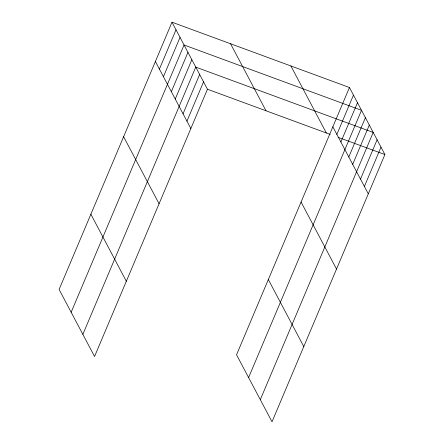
<?xml version="1.0" encoding="UTF-8"?>
<svg xmlns="http://www.w3.org/2000/svg" width="444" height="444" viewBox="0 0 444 444"><rect width="100%" height="100%" fill="white"/><g stroke="black" fill="none" stroke-linecap="round" stroke-linejoin="round"><path stroke-width="0.67" d="M171.995 22.2L59.096 289.46L94.555 356.488L207.453 89.227L171.995 22.2L349.445 87.512L384.904 154.54L272.006 421.8L236.547 354.773L349.445 87.512M159.407 69.103L176.013 29.798M163.425 76.695L180.031 37.39M71.157 312.249L184.049 44.988L361.499 110.301L248.607 377.561M171.345 91.669L187.951 52.364M175.247 99.04L191.852 59.735M82.856 334.371L195.749 67.111L373.199 132.423L260.306 399.683M183.05 113.786L199.65 74.481M186.946 121.157L203.552 81.851M336.857 134.415L353.463 95.11M340.875 142.008L357.481 102.703M348.795 156.982L365.401 117.677M352.697 164.352L369.303 125.047M360.5 179.099L377.1 139.793M364.396 186.469L381.002 147.164M207.453 89.227L330.247 134.421M338.056 137.296L384.904 154.54M332.839 126.818L368.298 193.845M290.887 65.962L326.346 132.984M230.553 43.751L266.012 110.778M301.065 202.042L336.524 269.07M155.389 61.505L190.848 128.532M268.326 279.548L303.785 346.575M123.615 136.73L159.074 203.757M90.876 214.236L126.335 281.263"/></g></svg>
